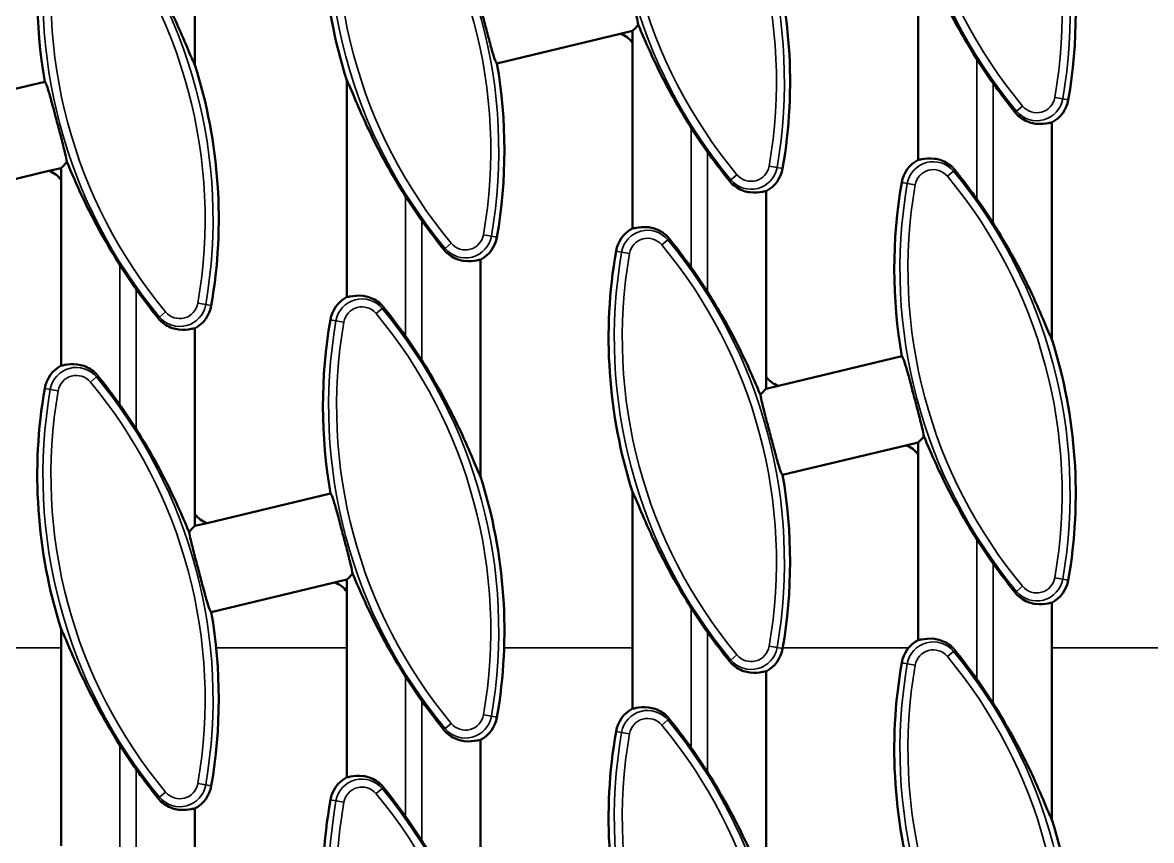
# Model space of a CAD drawing. Header units: millimetres. Extents: x 0 to 4362, y -130 to 2100.
# Drawn here: x 1888.6 to 2029.8, y 738.4 to 840.6 of the extents above; entities that cross this region are included whole.
import ezdxf

# ---------------------------------------------------------------- set-up
doc = ezdxf.new("R2010")
doc.units = ezdxf.units.MM
doc.header["$LTSCALE"] = 5
doc.layers.add('Sichtbar (ISO)', color=7, linetype='Continuous', lineweight=50)
doc.layers.add('Sichtbar schmal (ISO)', color=7, linetype='Continuous', lineweight=35)

msp = doc.modelspace()

# ---------------------------------------------------------------- linework, layer by layer
at = {"layer": 'Sichtbar (ISO)'}
for p, q in [((1910.164, 835.301), (1910.164, 862.368)), ((2000.593, 850.501), (2000.593, 823.433)), ((1963.34, 839.179), (1947.929, 835.48)), ((1964.878, 839.548), (1963.34, 839.179)), ((1964.878, 839.548), (1964.878, 838.057)), ((1964.878, 838.057), (1964.878, 814.862)), ((1875.988, 829.48), (1891.399, 833.179)), ((1929.164, 833.358), (1929.164, 806.29)), ((2017.307, 801.015), (2017.307, 828.083)), ((1891.912, 822.036), (1876.501, 818.337)), ((1893.45, 822.405), (1891.912, 822.036)), ((1893.45, 822.405), (1893.45, 820.915)), ((1893.45, 820.915), (1893.45, 797.719)), ((1981.593, 796.316), (1981.593, 819.511)), ((1945.878, 783.873), (1945.878, 810.94)), ((1910.164, 779.173), (1910.164, 802.368)), ((1983.131, 795.194), (1998.542, 798.893)), ((1981.593, 794.825), (1981.593, 796.316)), ((1981.593, 794.825), (1983.131, 795.194)), ((1999.055, 787.75), (1983.644, 784.052)), ((2000.593, 788.12), (1999.055, 787.75)), ((2000.593, 788.12), (2000.593, 786.629)), ((2000.593, 786.629), (2000.593, 763.433)), ((1964.878, 781.929), (1964.878, 754.862)), ((1911.702, 778.051), (1927.113, 781.75)), ((1910.164, 777.682), (1910.164, 779.173)), ((1910.164, 777.682), (1911.702, 778.051)), ((1927.626, 770.607), (1912.215, 766.909)), ((1929.164, 770.977), (1927.626, 770.607)), ((1929.164, 770.977), (1929.164, 769.486)), ((1929.164, 769.486), (1929.164, 746.29)), ((2017.307, 741.015), (2017.307, 768.083)), ((1893.45, 764.786), (1893.45, 737.719)), ((1981.593, 732.444), (1981.593, 759.511)), ((1945.878, 723.873), (1945.878, 750.94)), ((1910.164, 715.301), (1910.164, 742.368))]:
    msp.add_line(p, q, dxfattribs=at)
for centre, radius, start, end in [((1989.747, 852.609), 63.568, 170.18516, 197.6286), ((1954.033, 844.038), 63.568, 170.18516, 189.83578), ((1921.01, 833.193), 63.568, 350.18516, 17.6286), ((1956.724, 841.764), 63.568, 350.18516, 9.83578), ((1885.296, 824.621), 63.568, 350.18516, 9.83578), ((2061.176, 869.752), 63.043, 212.39092, 215.6676), ((1849.581, 816.05), 63.568, 350.18516, 17.6286), ((2015.42, 831.61), 4, 298.14254, 350.18516), ((2025.461, 861.18), 63.043, 212.39092, 215.6676), ((2002.479, 819.906), 4, 118.14254, 170.18516), ((1979.706, 823.038), 4, 298.14254, 350.18516), ((2061.176, 809.752), 63.568, 170.18516, 189.83578), ((1989.747, 852.609), 63.043, 212.39092, 215.6676), ((1956.724, 781.764), 63.043, 32.39092, 35.6676), ((1966.765, 811.335), 4, 118.14254, 170.18516), ((1943.992, 814.467), 4, 298.14254, 350.18516), ((2025.461, 801.18), 63.568, 170.18516, 197.6286), ((1954.033, 844.038), 63.043, 212.39092, 215.6676), ((1921.01, 773.193), 63.043, 32.39092, 35.6676), ((1931.051, 802.763), 4, 118.14254, 170.18516), ((1908.278, 805.896), 4, 298.14254, 350.18516), ((1989.747, 792.609), 63.568, 170.18516, 189.83578), ((1885.296, 764.621), 63.043, 32.39092, 35.6676), ((1956.724, 781.764), 63.568, 350.18516, 17.6286), ((1895.337, 794.192), 4, 118.14254, 170.18516), ((1954.033, 784.038), 63.568, 170.18516, 197.6286), ((1849.581, 756.05), 63.043, 32.39092, 35.6676), ((1885.296, 764.621), 63.568, 350.18516, 17.6286), ((1921.01, 773.193), 63.568, 350.18516, 9.83578), ((2061.176, 809.752), 63.043, 212.39092, 215.6676), ((2015.42, 771.61), 4, 298.14254, 350.18516), ((1849.581, 756.05), 63.568, 350.18516, 9.83578), ((2025.461, 801.18), 63.043, 212.39092, 215.6676), ((1979.706, 763.038), 4, 298.14254, 350.18516), ((2002.479, 759.906), 4, 118.14254, 170.18516), ((2061.176, 749.752), 63.568, 170.18516, 197.6286), ((1989.747, 792.609), 63.043, 212.39092, 215.6676), ((1956.724, 721.764), 63.043, 32.39092, 35.6676), ((1943.992, 754.467), 4, 298.14254, 350.18516), ((1966.765, 751.335), 4, 118.14254, 170.18516), ((2025.461, 741.18), 63.568, 170.18516, 197.6286), ((1954.033, 784.038), 63.043, 212.39092, 215.6676), ((1921.01, 713.193), 63.043, 32.39092, 35.6676), ((1908.278, 745.896), 4, 298.14254, 350.18516), ((1931.051, 742.763), 4, 118.14254, 170.18516), ((1989.747, 732.609), 63.568, 170.18516, 197.6286), ((1885.296, 704.621), 63.043, 32.39092, 35.6676), ((1956.724, 721.764), 63.568, 350.18516, 17.6286)]:
    msp.add_arc(centre, radius, start, end, dxfattribs=at)
for centre, major_axis in [((1962.427, 836.311), (1.864, 2.364)), ((1890.998, 819.169), (1.864, 2.364)), ((1984.044, 798.062), (-1.864, -2.364)), ((1998.141, 784.883), (1.864, 2.364)), ((1912.616, 780.919), (-1.864, -2.364)), ((1926.713, 767.74), (1.864, 2.364))]:
    msp.add_ellipse(centre, major_axis=major_axis, ratio=0.9964365, start_param=5.9978889, end_param=6.643578, dxfattribs=at)
for points, knots in [([(1902.816, 849.822), (1903.805, 848.262), (1904.795, 846.574), (1906.775, 842.879), (1907.73, 840.865), (1908.997, 837.979), (1909.528, 836.682), (1909.976, 835.675), (1910.065, 835.482), (1910.146, 835.333), (1910.155, 835.316), (1910.164, 835.301)], [5.0571531, 5.0571531, 5.0571531, 5.0571531, 5.5983494, 5.5983494, 6.239433, 6.239433, 6.6427143, 6.6427143, 6.7428645, 6.7428645, 6.7559465, 6.7559465, 6.7559465, 6.7559465]), ([(1962.828, 850.321), (1962.883, 850.284), (1962.953, 850.161), (1963.144, 849.693), (1963.273, 849.289), (1963.546, 848.352), (1963.708, 847.758), (1964.056, 846.455), (1964.243, 845.746), (1964.593, 844.417), (1964.781, 843.707), (1965.122, 842.4), (1965.275, 841.801), (1965.479, 840.938), (1965.555, 840.589), (1965.599, 840.321)], [1.7192522, 1.7192522, 1.7192522, 1.7192522, 1.8793137, 1.8793137, 2.0858771, 2.0858771, 2.2920372, 2.2920372, 2.4981973, 2.4981973, 2.7044361, 2.7044361, 2.910675, 2.910675, 3.0785664, 3.0785664, 3.0785664, 3.0785664]), ([(2007.941, 835.98), (2006.952, 837.54), (2005.962, 839.227), (2003.982, 842.923), (2003.027, 844.936), (2001.76, 847.822), (2001.229, 849.12), (2000.781, 850.127), (2000.692, 850.32), (2000.611, 850.469), (2000.602, 850.485), (2000.593, 850.501)], [5.0571531, 5.0571531, 5.0571531, 5.0571531, 5.5983494, 5.5983494, 6.239433, 6.239433, 6.6427143, 6.6427143, 6.7428645, 6.7428645, 6.7559465, 6.7559465, 6.7559465, 6.7559465]), ([(1947.929, 835.48), (1947.874, 835.518), (1947.804, 835.64), (1947.613, 836.109), (1947.484, 836.513), (1947.211, 837.449), (1947.049, 838.044), (1946.701, 839.347), (1946.514, 840.056), (1946.164, 841.385), (1945.976, 842.094), (1945.635, 843.402), (1945.482, 844.001), (1945.278, 844.863), (1945.202, 845.213), (1945.158, 845.48)], [0.0465019, 0.0465019, 0.0465019, 0.0465019, 0.2065634, 0.2065634, 0.4131269, 0.4131269, 0.619287, 0.619287, 0.825447, 0.825447, 1.0316859, 1.0316859, 1.2379247, 1.2379247, 1.4058161, 1.4058161, 1.4058161, 1.4058161]), ([(1965.599, 840.321), (1965.575, 840.292), (1965.552, 840.262), (1965.297, 839.952), (1965.081, 839.714), (1964.917, 839.576), (1964.897, 839.561), (1964.878, 839.548)], [0.7002353, 0.7002353, 0.7002353, 0.7002353, 0.71793965, 0.71793965, 0.89397869, 0.89397869, 0.92025014, 0.92025014, 0.92025014, 0.92025014]), ([(1972.227, 827.409), (1971.237, 828.969), (1970.247, 830.656), (1968.268, 834.351), (1967.313, 836.365), (1966.222, 838.849), (1965.889, 839.634), (1965.599, 840.321)], [5.0571531, 5.0571531, 5.0571531, 5.0571531, 5.5983494, 5.5983494, 6.239433, 6.239433, 6.4973987, 6.4973987, 6.4973987, 6.4973987]), ([(1891.399, 833.179), (1891.454, 833.141), (1891.524, 833.018), (1891.715, 832.55), (1891.844, 832.146), (1892.117, 831.209), (1892.279, 830.615), (1892.627, 829.312), (1892.814, 828.603), (1893.165, 827.274), (1893.352, 826.564), (1893.694, 825.257), (1893.847, 824.658), (1894.051, 823.796), (1894.126, 823.446), (1894.171, 823.178)], [1.7192522, 1.7192522, 1.7192522, 1.7192522, 1.8793137, 1.8793137, 2.0858771, 2.0858771, 2.2920372, 2.2920372, 2.4981973, 2.4981973, 2.7044361, 2.7044361, 2.910675, 2.910675, 3.0785664, 3.0785664, 3.0785664, 3.0785664]), ([(1936.513, 818.837), (1935.523, 820.397), (1934.533, 822.085), (1932.553, 825.78), (1931.599, 827.793), (1930.331, 830.68), (1929.8, 831.977), (1929.353, 832.984), (1929.263, 833.177), (1929.182, 833.326), (1929.173, 833.342), (1929.164, 833.358)], [5.0571531, 5.0571531, 5.0571531, 5.0571531, 5.5983494, 5.5983494, 6.239433, 6.239433, 6.6427143, 6.6427143, 6.7428645, 6.7428645, 6.7559465, 6.7559465, 6.7559465, 6.7559465]), ([(2012.716, 829.355), (2011.95, 830.316), (2011.183, 831.316), (2010.31, 832.505), (2010.135, 832.747), (2009.959, 832.992)], [1.09829535, 1.09829535, 1.09829535, 1.09829535, 1.45268918, 1.45268918, 1.54121651, 1.54121651, 1.54121651, 1.54121651]), ([(2017.307, 828.083), (2017.202, 828.078), (2017.041, 828.045), (2016.452, 827.941), (2015.906, 827.865), (2015.04, 827.974), (2014.76, 828.031), (2014.187, 828.227), (2013.894, 828.366), (2013.402, 828.679), (2013.161, 828.87), (2012.865, 829.178), (2012.788, 829.265), (2012.716, 829.355)], [2.82851537, 2.82851537, 2.82851537, 2.82851537, 2.9796104, 2.9796104, 3.24690309, 3.24690309, 3.34987153, 3.34987153, 3.45283997, 3.45283997, 3.54324006, 3.54324006, 3.57659228, 3.57659228, 3.57659228, 3.57659228]), ([(1977.002, 820.784), (1976.235, 821.744), (1975.469, 822.744), (1974.596, 823.934), (1974.421, 824.176), (1974.244, 824.421)], [1.09829535, 1.09829535, 1.09829535, 1.09829535, 1.45268918, 1.45268918, 1.54121651, 1.54121651, 1.54121651, 1.54121651]), ([(1894.171, 823.178), (1894.147, 823.149), (1894.123, 823.12), (1893.868, 822.81), (1893.653, 822.571), (1893.488, 822.433), (1893.468, 822.418), (1893.45, 822.405)], [0.7002353, 0.7002353, 0.7002353, 0.7002353, 0.71793965, 0.71793965, 0.89397869, 0.89397869, 0.92025014, 0.92025014, 0.92025014, 0.92025014]), ([(1900.798, 810.266), (1899.809, 811.826), (1898.819, 813.513), (1896.839, 817.208), (1895.884, 819.222), (1894.793, 821.707), (1894.461, 822.491), (1894.171, 823.178)], [5.0571531, 5.0571531, 5.0571531, 5.0571531, 5.5983494, 5.5983494, 6.239433, 6.239433, 6.4973987, 6.4973987, 6.4973987, 6.4973987]), ([(2000.593, 823.433), (2000.697, 823.438), (2000.858, 823.471), (2001.448, 823.575), (2001.994, 823.651), (2002.86, 823.542), (2003.139, 823.485), (2003.713, 823.289), (2004.006, 823.15), (2004.497, 822.837), (2004.739, 822.646), (2005.035, 822.338), (2005.112, 822.251), (2005.184, 822.161)], [2.82851537, 2.82851537, 2.82851537, 2.82851537, 2.9796104, 2.9796104, 3.24690309, 3.24690309, 3.34987153, 3.34987153, 3.45283997, 3.45283997, 3.54324006, 3.54324006, 3.57659228, 3.57659228, 3.57659228, 3.57659228]), ([(2005.184, 822.161), (2005.95, 821.2), (2006.717, 820.2), (2007.589, 819.011), (2007.765, 818.769), (2007.941, 818.523)], [1.09829535, 1.09829535, 1.09829535, 1.09829535, 1.45268918, 1.45268918, 1.54121651, 1.54121651, 1.54121651, 1.54121651]), ([(1981.593, 819.511), (1981.488, 819.506), (1981.327, 819.473), (1980.737, 819.369), (1980.192, 819.293), (1979.326, 819.403), (1979.046, 819.46), (1978.473, 819.655), (1978.179, 819.794), (1977.688, 820.108), (1977.447, 820.299), (1977.15, 820.606), (1977.074, 820.693), (1977.002, 820.784)], [2.82851537, 2.82851537, 2.82851537, 2.82851537, 2.9796104, 2.9796104, 3.24690309, 3.24690309, 3.34987153, 3.34987153, 3.45283997, 3.45283997, 3.54324006, 3.54324006, 3.57659228, 3.57659228, 3.57659228, 3.57659228]), ([(1941.287, 812.212), (1940.521, 813.173), (1939.755, 814.173), (1938.882, 815.362), (1938.706, 815.604), (1938.53, 815.85)], [1.09829535, 1.09829535, 1.09829535, 1.09829535, 1.45268918, 1.45268918, 1.54121651, 1.54121651, 1.54121651, 1.54121651]), ([(1964.878, 814.862), (1964.983, 814.867), (1965.144, 814.9), (1965.734, 815.004), (1966.279, 815.08), (1967.146, 814.971), (1967.425, 814.913), (1967.999, 814.718), (1968.292, 814.579), (1968.783, 814.265), (1969.025, 814.075), (1969.321, 813.767), (1969.398, 813.68), (1969.47, 813.589)], [2.82851537, 2.82851537, 2.82851537, 2.82851537, 2.9796104, 2.9796104, 3.24690309, 3.24690309, 3.34987153, 3.34987153, 3.45283997, 3.45283997, 3.54324006, 3.54324006, 3.57659228, 3.57659228, 3.57659228, 3.57659228]), ([(2009.959, 815.536), (2010.948, 813.976), (2011.938, 812.288), (2013.918, 808.593), (2014.873, 806.58), (2016.14, 803.693), (2016.671, 802.396), (2017.118, 801.389), (2017.208, 801.196), (2017.289, 801.047), (2017.298, 801.031), (2017.307, 801.015)], [5.0571531, 5.0571531, 5.0571531, 5.0571531, 5.5983494, 5.5983494, 6.239433, 6.239433, 6.6427143, 6.6427143, 6.7428645, 6.7428645, 6.7559465, 6.7559465, 6.7559465, 6.7559465]), ([(1969.47, 813.589), (1970.236, 812.629), (1971.002, 811.629), (1971.875, 810.439), (1972.051, 810.198), (1972.227, 809.952)], [1.09829535, 1.09829535, 1.09829535, 1.09829535, 1.45268918, 1.45268918, 1.54121651, 1.54121651, 1.54121651, 1.54121651]), ([(1945.878, 810.94), (1945.774, 810.935), (1945.613, 810.902), (1945.023, 810.798), (1944.478, 810.722), (1943.611, 810.831), (1943.332, 810.889), (1942.758, 811.084), (1942.465, 811.223), (1941.974, 811.536), (1941.732, 811.727), (1941.436, 812.035), (1941.359, 812.122), (1941.287, 812.212)], [2.82851537, 2.82851537, 2.82851537, 2.82851537, 2.9796104, 2.9796104, 3.24690309, 3.24690309, 3.34987153, 3.34987153, 3.45283997, 3.45283997, 3.54324006, 3.54324006, 3.57659228, 3.57659228, 3.57659228, 3.57659228]), ([(1905.573, 803.641), (1904.807, 804.601), (1904.04, 805.602), (1903.168, 806.791), (1902.992, 807.033), (1902.816, 807.278)], [1.09829535, 1.09829535, 1.09829535, 1.09829535, 1.45268918, 1.45268918, 1.54121651, 1.54121651, 1.54121651, 1.54121651]), ([(1929.164, 806.29), (1929.269, 806.295), (1929.43, 806.328), (1930.02, 806.432), (1930.565, 806.508), (1931.431, 806.399), (1931.711, 806.342), (1932.284, 806.147), (1932.578, 806.007), (1933.069, 805.694), (1933.31, 805.503), (1933.607, 805.196), (1933.683, 805.108), (1933.755, 805.018)], [2.82851537, 2.82851537, 2.82851537, 2.82851537, 2.9796104, 2.9796104, 3.24690309, 3.24690309, 3.34987153, 3.34987153, 3.45283997, 3.45283997, 3.54324006, 3.54324006, 3.57659228, 3.57659228, 3.57659228, 3.57659228]), ([(1974.244, 806.965), (1975.234, 805.405), (1976.224, 803.717), (1978.204, 800.022), (1979.158, 798.008), (1980.249, 795.524), (1980.582, 794.739), (1980.872, 794.052)], [5.0571531, 5.0571531, 5.0571531, 5.0571531, 5.5983494, 5.5983494, 6.239433, 6.239433, 6.4973987, 6.4973987, 6.4973987, 6.4973987]), ([(1933.755, 805.018), (1934.522, 804.057), (1935.288, 803.057), (1936.161, 801.868), (1936.336, 801.626), (1936.513, 801.381)], [1.09829535, 1.09829535, 1.09829535, 1.09829535, 1.45268918, 1.45268918, 1.54121651, 1.54121651, 1.54121651, 1.54121651]), ([(1910.164, 802.368), (1910.06, 802.363), (1909.899, 802.331), (1909.309, 802.227), (1908.763, 802.15), (1907.897, 802.26), (1907.618, 802.317), (1907.044, 802.512), (1906.751, 802.651), (1906.26, 802.965), (1906.018, 803.156), (1905.722, 803.463), (1905.645, 803.551), (1905.573, 803.641)], [2.82851537, 2.82851537, 2.82851537, 2.82851537, 2.9796104, 2.9796104, 3.24690309, 3.24690309, 3.34987153, 3.34987153, 3.45283997, 3.45283997, 3.54324006, 3.54324006, 3.57659228, 3.57659228, 3.57659228, 3.57659228]), ([(1998.542, 798.893), (1998.597, 798.855), (1998.667, 798.733), (1998.858, 798.264), (1998.987, 797.86), (1999.26, 796.924), (1999.422, 796.329), (1999.77, 795.026), (1999.957, 794.317), (2000.308, 792.988), (2000.495, 792.279), (2000.837, 790.971), (2000.989, 790.373), (2001.194, 789.51), (2001.269, 789.161), (2001.314, 788.893)], [1.7192522, 1.7192522, 1.7192522, 1.7192522, 1.8793137, 1.8793137, 2.0858771, 2.0858771, 2.2920372, 2.2920372, 2.4981973, 2.4981973, 2.7044361, 2.7044361, 2.910675, 2.910675, 3.0785664, 3.0785664, 3.0785664, 3.0785664]), ([(1893.45, 797.719), (1893.555, 797.724), (1893.716, 797.757), (1894.305, 797.861), (1894.851, 797.937), (1895.717, 797.828), (1895.997, 797.77), (1896.57, 797.575), (1896.863, 797.436), (1897.355, 797.123), (1897.596, 796.932), (1897.892, 796.624), (1897.969, 796.537), (1898.041, 796.446)], [2.82851537, 2.82851537, 2.82851537, 2.82851537, 2.9796104, 2.9796104, 3.24690309, 3.24690309, 3.34987153, 3.34987153, 3.45283997, 3.45283997, 3.54324006, 3.54324006, 3.57659228, 3.57659228, 3.57659228, 3.57659228]), ([(1938.53, 798.393), (1939.52, 796.833), (1940.51, 795.146), (1942.489, 791.45), (1943.444, 789.437), (1944.712, 786.551), (1945.242, 785.254), (1945.69, 784.247), (1945.78, 784.053), (1945.861, 783.904), (1945.87, 783.888), (1945.878, 783.873)], [5.0571531, 5.0571531, 5.0571531, 5.0571531, 5.5983494, 5.5983494, 6.239433, 6.239433, 6.6427143, 6.6427143, 6.7428645, 6.7428645, 6.7559465, 6.7559465, 6.7559465, 6.7559465]), ([(1898.041, 796.446), (1898.807, 795.486), (1899.574, 794.486), (1900.447, 793.297), (1900.622, 793.055), (1900.798, 792.809)], [1.09829535, 1.09829535, 1.09829535, 1.09829535, 1.45268918, 1.45268918, 1.54121651, 1.54121651, 1.54121651, 1.54121651]), ([(1980.872, 794.052), (1980.923, 794.114), (1980.972, 794.174), (1981.178, 794.42), (1981.317, 794.574), (1981.493, 794.746), (1981.548, 794.793), (1981.593, 794.825)], [2.43795424, 2.43795424, 2.43795424, 2.43795424, 2.47356168, 2.47356168, 2.59214538, 2.59214538, 2.65998112, 2.65998112, 2.65998112, 2.65998112]), ([(1983.644, 784.052), (1983.589, 784.09), (1983.518, 784.212), (1983.328, 784.68), (1983.198, 785.085), (1982.925, 786.021), (1982.763, 786.615), (1982.415, 787.918), (1982.229, 788.627), (1981.878, 789.956), (1981.69, 790.666), (1981.349, 791.973), (1981.196, 792.572), (1980.992, 793.435), (1980.916, 793.784), (1980.872, 794.052)], [0.0465019, 0.0465019, 0.0465019, 0.0465019, 0.2065634, 0.2065634, 0.4131269, 0.4131269, 0.619287, 0.619287, 0.825447, 0.825447, 1.0316859, 1.0316859, 1.2379247, 1.2379247, 1.4058161, 1.4058161, 1.4058161, 1.4058161]), ([(1902.816, 789.822), (1903.805, 788.262), (1904.795, 786.574), (1906.775, 782.879), (1907.73, 780.865), (1908.821, 778.381), (1909.153, 777.596), (1909.443, 776.909)], [5.0571531, 5.0571531, 5.0571531, 5.0571531, 5.5983494, 5.5983494, 6.239433, 6.239433, 6.4973987, 6.4973987, 6.4973987, 6.4973987]), ([(2001.314, 788.893), (2001.29, 788.863), (2001.266, 788.834), (2001.011, 788.524), (2000.796, 788.286), (2000.631, 788.148), (2000.611, 788.132), (2000.593, 788.12)], [0.7002353, 0.7002353, 0.7002353, 0.7002353, 0.71793965, 0.71793965, 0.89397869, 0.89397869, 0.92025014, 0.92025014, 0.92025014, 0.92025014]), ([(2007.941, 775.98), (2006.952, 777.54), (2005.962, 779.227), (2003.982, 782.923), (2003.027, 784.936), (2001.936, 787.421), (2001.604, 788.206), (2001.314, 788.893)], [5.0571531, 5.0571531, 5.0571531, 5.0571531, 5.5983494, 5.5983494, 6.239433, 6.239433, 6.4973987, 6.4973987, 6.4973987, 6.4973987]), ([(1972.227, 767.409), (1971.237, 768.969), (1970.247, 770.656), (1968.268, 774.351), (1967.313, 776.365), (1966.045, 779.251), (1965.515, 780.548), (1965.067, 781.555), (1964.977, 781.748), (1964.896, 781.898), (1964.887, 781.914), (1964.878, 781.929)], [5.0571531, 5.0571531, 5.0571531, 5.0571531, 5.5983494, 5.5983494, 6.239433, 6.239433, 6.6427143, 6.6427143, 6.7428645, 6.7428645, 6.7559465, 6.7559465, 6.7559465, 6.7559465]), ([(1927.113, 781.75), (1927.168, 781.712), (1927.239, 781.59), (1927.429, 781.121), (1927.559, 780.717), (1927.832, 779.781), (1927.994, 779.187), (1928.342, 777.883), (1928.528, 777.174), (1928.879, 775.845), (1929.067, 775.136), (1929.408, 773.828), (1929.561, 773.23), (1929.765, 772.367), (1929.841, 772.018), (1929.885, 771.75)], [1.7192522, 1.7192522, 1.7192522, 1.7192522, 1.8793137, 1.8793137, 2.0858771, 2.0858771, 2.2920372, 2.2920372, 2.4981973, 2.4981973, 2.7044361, 2.7044361, 2.910675, 2.910675, 3.0785664, 3.0785664, 3.0785664, 3.0785664]), ([(1909.443, 776.909), (1909.5, 776.979), (1909.554, 777.045), (1909.761, 777.291), (1909.897, 777.44), (1910.067, 777.606), (1910.12, 777.652), (1910.164, 777.682)], [2.43860669, 2.43860669, 2.43860669, 2.43860669, 2.47813608, 2.47813608, 2.59453588, 2.59453588, 2.66022093, 2.66022093, 2.66022093, 2.66022093]), ([(1912.215, 766.909), (1912.16, 766.947), (1912.09, 767.069), (1911.899, 767.538), (1911.77, 767.942), (1911.497, 768.878), (1911.335, 769.472), (1910.987, 770.776), (1910.8, 771.484), (1910.449, 772.814), (1910.262, 773.523), (1909.92, 774.831), (1909.768, 775.429), (1909.563, 776.292), (1909.488, 776.641), (1909.443, 776.909)], [0.0465019, 0.0465019, 0.0465019, 0.0465019, 0.2065634, 0.2065634, 0.4131269, 0.4131269, 0.619287, 0.619287, 0.825447, 0.825447, 1.0316859, 1.0316859, 1.2379247, 1.2379247, 1.4058161, 1.4058161, 1.4058161, 1.4058161]), ([(2012.716, 769.355), (2011.95, 770.316), (2011.183, 771.316), (2010.31, 772.505), (2010.135, 772.747), (2009.959, 772.992)], [1.09829535, 1.09829535, 1.09829535, 1.09829535, 1.45268918, 1.45268918, 1.54121651, 1.54121651, 1.54121651, 1.54121651]), ([(1929.885, 771.75), (1929.861, 771.72), (1929.837, 771.691), (1929.582, 771.381), (1929.367, 771.143), (1929.202, 771.005), (1929.182, 770.989), (1929.164, 770.977)], [0.7002353, 0.7002353, 0.7002353, 0.7002353, 0.71793965, 0.71793965, 0.89397869, 0.89397869, 0.92025014, 0.92025014, 0.92025014, 0.92025014]), ([(1936.513, 758.837), (1935.523, 760.397), (1934.533, 762.085), (1932.553, 765.78), (1931.599, 767.793), (1930.508, 770.278), (1930.175, 771.063), (1929.885, 771.75)], [5.0571531, 5.0571531, 5.0571531, 5.0571531, 5.5983494, 5.5983494, 6.239433, 6.239433, 6.4973987, 6.4973987, 6.4973987, 6.4973987]), ([(2017.307, 768.083), (2017.202, 768.078), (2017.041, 768.045), (2016.452, 767.941), (2015.906, 767.865), (2015.04, 767.974), (2014.76, 768.031), (2014.187, 768.227), (2013.894, 768.366), (2013.402, 768.679), (2013.161, 768.87), (2012.865, 769.178), (2012.788, 769.265), (2012.716, 769.355)], [2.82851537, 2.82851537, 2.82851537, 2.82851537, 2.9796104, 2.9796104, 3.24690309, 3.24690309, 3.34987153, 3.34987153, 3.45283997, 3.45283997, 3.54324006, 3.54324006, 3.57659228, 3.57659228, 3.57659228, 3.57659228]), ([(1900.798, 750.266), (1899.809, 751.826), (1898.819, 753.513), (1896.839, 757.208), (1895.884, 759.222), (1894.617, 762.108), (1894.086, 763.405), (1893.639, 764.412), (1893.549, 764.605), (1893.468, 764.755), (1893.459, 764.771), (1893.45, 764.786)], [5.0571531, 5.0571531, 5.0571531, 5.0571531, 5.5983494, 5.5983494, 6.239433, 6.239433, 6.6427143, 6.6427143, 6.7428645, 6.7428645, 6.7559465, 6.7559465, 6.7559465, 6.7559465]), ([(1977.002, 760.784), (1976.235, 761.744), (1975.469, 762.744), (1974.596, 763.934), (1974.421, 764.176), (1974.244, 764.421)], [1.09829535, 1.09829535, 1.09829535, 1.09829535, 1.45268918, 1.45268918, 1.54121651, 1.54121651, 1.54121651, 1.54121651]), ([(2000.593, 763.433), (2000.697, 763.438), (2000.858, 763.471), (2001.448, 763.575), (2001.994, 763.651), (2002.86, 763.542), (2003.139, 763.485), (2003.713, 763.289), (2004.006, 763.15), (2004.497, 762.837), (2004.739, 762.646), (2005.035, 762.338), (2005.112, 762.251), (2005.184, 762.161)], [2.82851537, 2.82851537, 2.82851537, 2.82851537, 2.9796104, 2.9796104, 3.24690309, 3.24690309, 3.34987153, 3.34987153, 3.45283997, 3.45283997, 3.54324006, 3.54324006, 3.57659228, 3.57659228, 3.57659228, 3.57659228]), ([(2005.184, 762.161), (2005.95, 761.2), (2006.717, 760.2), (2007.589, 759.011), (2007.765, 758.769), (2007.941, 758.523)], [1.09829535, 1.09829535, 1.09829535, 1.09829535, 1.45268918, 1.45268918, 1.54121651, 1.54121651, 1.54121651, 1.54121651]), ([(1981.593, 759.511), (1981.488, 759.506), (1981.327, 759.473), (1980.737, 759.369), (1980.192, 759.293), (1979.326, 759.403), (1979.046, 759.46), (1978.473, 759.655), (1978.179, 759.794), (1977.688, 760.108), (1977.447, 760.299), (1977.15, 760.606), (1977.074, 760.693), (1977.002, 760.784)], [2.82851537, 2.82851537, 2.82851537, 2.82851537, 2.9796104, 2.9796104, 3.24690309, 3.24690309, 3.34987153, 3.34987153, 3.45283997, 3.45283997, 3.54324006, 3.54324006, 3.57659228, 3.57659228, 3.57659228, 3.57659228]), ([(1941.287, 752.212), (1940.521, 753.173), (1939.755, 754.173), (1938.882, 755.362), (1938.706, 755.604), (1938.53, 755.85)], [1.09829535, 1.09829535, 1.09829535, 1.09829535, 1.45268918, 1.45268918, 1.54121651, 1.54121651, 1.54121651, 1.54121651]), ([(1964.878, 754.862), (1964.983, 754.867), (1965.144, 754.9), (1965.734, 755.004), (1966.279, 755.08), (1967.146, 754.971), (1967.425, 754.913), (1967.999, 754.718), (1968.292, 754.579), (1968.783, 754.265), (1969.025, 754.075), (1969.321, 753.767), (1969.398, 753.68), (1969.47, 753.589)], [2.82851537, 2.82851537, 2.82851537, 2.82851537, 2.9796104, 2.9796104, 3.24690309, 3.24690309, 3.34987153, 3.34987153, 3.45283997, 3.45283997, 3.54324006, 3.54324006, 3.57659228, 3.57659228, 3.57659228, 3.57659228]), ([(2009.959, 755.536), (2010.948, 753.976), (2011.938, 752.288), (2013.918, 748.593), (2014.873, 746.58), (2016.14, 743.693), (2016.671, 742.396), (2017.118, 741.389), (2017.208, 741.196), (2017.289, 741.047), (2017.298, 741.031), (2017.307, 741.015)], [5.0571531, 5.0571531, 5.0571531, 5.0571531, 5.5983494, 5.5983494, 6.239433, 6.239433, 6.6427143, 6.6427143, 6.7428645, 6.7428645, 6.7559465, 6.7559465, 6.7559465, 6.7559465]), ([(1969.47, 753.589), (1970.236, 752.629), (1971.002, 751.629), (1971.875, 750.439), (1972.051, 750.198), (1972.227, 749.952)], [1.09829535, 1.09829535, 1.09829535, 1.09829535, 1.45268918, 1.45268918, 1.54121651, 1.54121651, 1.54121651, 1.54121651]), ([(1945.878, 750.94), (1945.774, 750.935), (1945.613, 750.902), (1945.023, 750.798), (1944.478, 750.722), (1943.611, 750.831), (1943.332, 750.889), (1942.758, 751.084), (1942.465, 751.223), (1941.974, 751.536), (1941.732, 751.727), (1941.436, 752.035), (1941.359, 752.122), (1941.287, 752.212)], [2.82851537, 2.82851537, 2.82851537, 2.82851537, 2.9796104, 2.9796104, 3.24690309, 3.24690309, 3.34987153, 3.34987153, 3.45283997, 3.45283997, 3.54324006, 3.54324006, 3.57659228, 3.57659228, 3.57659228, 3.57659228]), ([(1905.573, 743.641), (1904.807, 744.601), (1904.04, 745.602), (1903.168, 746.791), (1902.992, 747.033), (1902.816, 747.278)], [1.09829535, 1.09829535, 1.09829535, 1.09829535, 1.45268918, 1.45268918, 1.54121651, 1.54121651, 1.54121651, 1.54121651]), ([(1974.244, 746.965), (1975.234, 745.405), (1976.224, 743.717), (1978.204, 740.022), (1979.158, 738.008), (1980.426, 735.122), (1980.957, 733.825), (1981.404, 732.818), (1981.494, 732.625), (1981.575, 732.475), (1981.584, 732.459), (1981.593, 732.444)], [5.0571531, 5.0571531, 5.0571531, 5.0571531, 5.5983494, 5.5983494, 6.239433, 6.239433, 6.6427143, 6.6427143, 6.7428645, 6.7428645, 6.7559465, 6.7559465, 6.7559465, 6.7559465]), ([(1929.164, 746.29), (1929.269, 746.295), (1929.43, 746.328), (1930.02, 746.432), (1930.565, 746.508), (1931.431, 746.399), (1931.711, 746.342), (1932.284, 746.147), (1932.578, 746.007), (1933.069, 745.694), (1933.31, 745.503), (1933.607, 745.196), (1933.683, 745.108), (1933.755, 745.018)], [2.82851537, 2.82851537, 2.82851537, 2.82851537, 2.9796104, 2.9796104, 3.24690309, 3.24690309, 3.34987153, 3.34987153, 3.45283997, 3.45283997, 3.54324006, 3.54324006, 3.57659228, 3.57659228, 3.57659228, 3.57659228]), ([(1933.755, 745.018), (1934.522, 744.057), (1935.288, 743.057), (1936.161, 741.868), (1936.336, 741.626), (1936.513, 741.381)], [1.09829535, 1.09829535, 1.09829535, 1.09829535, 1.45268918, 1.45268918, 1.54121651, 1.54121651, 1.54121651, 1.54121651]), ([(1910.164, 742.368), (1910.06, 742.363), (1909.899, 742.331), (1909.309, 742.227), (1908.763, 742.15), (1907.897, 742.26), (1907.618, 742.317), (1907.044, 742.512), (1906.751, 742.651), (1906.26, 742.965), (1906.018, 743.156), (1905.722, 743.463), (1905.645, 743.551), (1905.573, 743.641)], [2.82851537, 2.82851537, 2.82851537, 2.82851537, 2.9796104, 2.9796104, 3.24690309, 3.24690309, 3.34987153, 3.34987153, 3.45283997, 3.45283997, 3.54324006, 3.54324006, 3.57659228, 3.57659228, 3.57659228, 3.57659228]), ([(1938.53, 738.393), (1939.52, 736.833), (1940.51, 735.146), (1942.489, 731.45), (1943.444, 729.437), (1944.712, 726.551), (1945.242, 725.254), (1945.69, 724.247), (1945.78, 724.053), (1945.861, 723.904), (1945.87, 723.888), (1945.878, 723.873)], [5.0571531, 5.0571531, 5.0571531, 5.0571531, 5.5983494, 5.5983494, 6.239433, 6.239433, 6.6427143, 6.6427143, 6.7428645, 6.7428645, 6.7559465, 6.7559465, 6.7559465, 6.7559465])]:
    msp.add_open_spline(points, degree=3, knots=knots, dxfattribs=at)
at = {"layer": 'Sichtbar schmal (ISO)'}
for p, q in [((2007.941, 818.523), (2007.941, 835.98)), ((2009.959, 832.992), (2009.959, 815.536)), ((2013.657, 830.14), (2012.891, 829.502)), ((2017.683, 831.218), (2018.665, 831.049)), ((2019.362, 830.928), (2018.665, 831.049)), ((2012.716, 829.355), (2012.891, 829.502)), ((1972.227, 809.952), (1972.227, 827.409)), ((1974.244, 824.421), (1974.244, 806.965)), ((1977.942, 821.568), (1977.177, 820.93)), ((1981.969, 822.647), (1982.95, 822.477)), ((1983.648, 822.357), (1982.95, 822.477)), ((2005.008, 822.014), (2004.243, 821.376)), ((2005.184, 822.161), (2005.008, 822.014)), ((1977.002, 820.784), (1977.177, 820.93)), ((1998.538, 820.588), (1999.235, 820.467)), ((1999.235, 820.467), (2000.217, 820.298)), ((1936.513, 801.381), (1936.513, 818.837)), ((1938.53, 815.85), (1938.53, 798.393)), ((1942.228, 812.997), (1941.463, 812.359)), ((1946.254, 814.076), (1947.236, 813.906)), ((1947.933, 813.785), (1947.236, 813.906)), ((1969.294, 813.443), (1968.529, 812.805)), ((1969.47, 813.589), (1969.294, 813.443)), ((1941.287, 812.212), (1941.463, 812.359)), ((1962.824, 812.017), (1963.521, 811.896)), ((1963.521, 811.896), (1964.503, 811.726)), ((1900.798, 792.809), (1900.798, 810.266)), ((1902.816, 807.278), (1902.816, 789.822)), ((1910.54, 805.504), (1911.522, 805.334)), ((1912.219, 805.214), (1911.522, 805.334)), ((1933.58, 804.871), (1932.815, 804.234)), ((1933.755, 805.018), (1933.58, 804.871)), ((1905.573, 803.641), (1905.749, 803.787)), ((1906.514, 804.425), (1905.749, 803.787)), ((1927.109, 803.445), (1927.807, 803.325)), ((1927.807, 803.325), (1928.788, 803.155)), ((1897.866, 796.3), (1897.1, 795.662)), ((1898.041, 796.446), (1897.866, 796.3)), ((1891.395, 794.874), (1892.092, 794.753)), ((1892.092, 794.753), (1893.074, 794.583)), ((2007.941, 758.523), (2007.941, 775.98)), ((2009.959, 772.992), (2009.959, 755.536)), ((2017.683, 771.218), (2018.665, 771.049)), ((2019.362, 770.928), (2018.665, 771.049)), ((2012.716, 769.355), (2012.891, 769.502)), ((2013.657, 770.14), (2012.891, 769.502)), ((1972.227, 749.952), (1972.227, 767.409)), ((1974.244, 764.421), (1974.244, 746.965)), ((1893.45, 762.473), (1875.641, 762.473)), ((1929.164, 762.473), (1912.824, 762.473)), ((1964.878, 762.473), (1948.827, 762.473)), ((1981.969, 762.647), (1982.95, 762.477)), ((1983.648, 762.357), (1982.95, 762.477)), ((1999.412, 762.473), (1983.668, 762.473)), ((2005.184, 762.161), (2005.008, 762.014)), ((2033.457, 762.473), (2017.307, 762.473)), ((1977.002, 760.784), (1977.177, 760.93)), ((1977.942, 761.568), (1977.177, 760.93)), ((2005.008, 762.014), (2004.243, 761.376)), ((1998.538, 760.588), (1999.235, 760.467)), ((1999.235, 760.467), (2000.217, 760.298)), ((1936.513, 741.381), (1936.513, 758.837)), ((1938.53, 755.85), (1938.53, 738.393)), ((1946.254, 754.076), (1947.236, 753.906)), ((1947.933, 753.785), (1947.236, 753.906)), ((1941.287, 752.212), (1941.463, 752.359)), ((1942.228, 752.997), (1941.463, 752.359)), ((1969.294, 753.443), (1968.529, 752.805)), ((1969.47, 753.589), (1969.294, 753.443)), ((1962.824, 752.017), (1963.521, 751.896)), ((1963.521, 751.896), (1964.503, 751.726)), ((1900.798, 732.809), (1900.798, 750.266)), ((1902.816, 747.278), (1902.816, 729.822)), ((1910.54, 745.504), (1911.522, 745.334)), ((1912.219, 745.214), (1911.522, 745.334)), ((1905.573, 743.641), (1905.749, 743.787)), ((1906.514, 744.425), (1905.749, 743.787)), ((1933.58, 744.871), (1932.815, 744.234)), ((1933.755, 745.018), (1933.58, 744.871)), ((1927.109, 743.445), (1927.807, 743.325)), ((1927.807, 743.325), (1928.788, 743.155))]:
    msp.add_line(p, q, dxfattribs=at)
for centre, radius, start, end in [((1956.724, 841.764), 61.864, 350.18516, 39.81484), ((1956.724, 841.764), 62.861, 350.18516, 39.81484), ((2061.176, 869.752), 62.861, 170.18516, 219.81484), ((2061.176, 869.752), 61.864, 170.18516, 219.81484), ((1921.01, 833.193), 61.864, 350.18516, 39.81484), ((1921.01, 833.193), 62.861, 350.18516, 39.81484), ((2025.461, 861.18), 62.861, 170.18516, 219.81484), ((2025.461, 861.18), 61.864, 170.18516, 219.81484), ((1885.296, 824.621), 61.864, 350.18516, 39.81484), ((1885.296, 824.621), 62.861, 350.18516, 39.81484), ((1989.747, 852.609), 62.861, 170.18516, 219.81484), ((1989.747, 852.609), 61.864, 170.18516, 219.81484), ((1849.581, 816.05), 61.864, 350.18516, 39.81484), ((1849.581, 816.05), 62.861, 350.18516, 39.81484), ((1954.033, 844.038), 62.861, 170.18516, 219.81484), ((1954.033, 844.038), 61.864, 170.18516, 219.81484), ((2015.42, 831.61), 3.292, 219.81484, 350.18516), ((2015.42, 831.61), 2.296, 219.81484, 350.18516), ((2002.479, 819.906), 3.292, 39.81484, 170.18516), ((1979.706, 823.038), 3.292, 219.81484, 350.18516), ((1979.706, 823.038), 2.296, 219.81484, 350.18516), ((2002.479, 819.906), 2.296, 39.81484, 170.18516), ((1956.724, 781.764), 61.864, 350.18516, 39.81484), ((1956.724, 781.764), 62.861, 350.18516, 39.81484), ((2061.176, 809.752), 62.861, 170.18516, 219.81484), ((2061.176, 809.752), 61.864, 170.18516, 219.81484), ((1966.765, 811.335), 3.292, 39.81484, 170.18516), ((1943.992, 814.467), 3.292, 219.81484, 350.18516), ((1943.992, 814.467), 2.296, 219.81484, 350.18516), ((1966.765, 811.335), 2.296, 39.81484, 170.18516), ((1921.01, 773.193), 62.861, 350.18516, 39.81484), ((2025.461, 801.18), 62.861, 170.18516, 219.81484), ((2025.461, 801.18), 61.864, 170.18516, 219.81484), ((1921.01, 773.193), 61.864, 350.18516, 39.81484), ((1931.051, 802.763), 3.292, 39.81484, 170.18516), ((1908.278, 805.896), 3.292, 219.81484, 350.18516), ((1908.278, 805.896), 2.296, 219.81484, 350.18516), ((1931.051, 802.763), 2.296, 39.81484, 170.18516), ((1885.296, 764.621), 62.861, 350.18516, 39.81484), ((1989.747, 792.609), 62.861, 170.18516, 219.81484), ((1989.747, 792.609), 61.864, 170.18516, 219.81484), ((1885.296, 764.621), 61.864, 350.18516, 39.81484), ((1895.337, 794.192), 3.292, 39.81484, 170.18516), ((1895.337, 794.192), 2.296, 39.81484, 170.18516), ((1849.581, 756.05), 62.861, 350.18516, 39.81484), ((1954.033, 784.038), 62.861, 170.18516, 219.81484), ((1954.033, 784.038), 61.864, 170.18516, 219.81484), ((1849.581, 756.05), 61.864, 350.18516, 39.81484), ((2015.42, 771.61), 3.292, 219.81484, 350.18516), ((2015.42, 771.61), 2.296, 219.81484, 350.18516), ((1979.706, 763.038), 3.292, 219.81484, 350.18516), ((1979.706, 763.038), 2.296, 219.81484, 350.18516), ((2002.479, 759.906), 3.292, 39.81484, 170.18516), ((2002.479, 759.906), 2.296, 39.81484, 170.18516), ((1956.724, 721.764), 61.864, 350.18516, 39.81484), ((1956.724, 721.764), 62.861, 350.18516, 39.81484), ((2061.176, 749.752), 62.861, 170.18516, 219.81484), ((2061.176, 749.752), 61.864, 170.18516, 219.81484), ((1943.992, 754.467), 3.292, 219.81484, 350.18516), ((1943.992, 754.467), 2.296, 219.81484, 350.18516), ((1966.765, 751.335), 3.292, 39.81484, 170.18516), ((1966.765, 751.335), 2.296, 39.81484, 170.18516), ((1921.01, 713.193), 61.864, 350.18516, 39.81484), ((1921.01, 713.193), 62.861, 350.18516, 39.81484), ((2025.461, 741.18), 62.861, 170.18516, 219.81484), ((2025.461, 741.18), 61.864, 170.18516, 219.81484), ((1908.278, 745.896), 3.292, 219.81484, 350.18516), ((1908.278, 745.896), 2.296, 219.81484, 350.18516), ((1931.051, 742.763), 3.292, 39.81484, 170.18516), ((1931.051, 742.763), 2.296, 39.81484, 170.18516), ((1885.296, 704.621), 61.864, 350.18516, 39.81484), ((1885.296, 704.621), 62.861, 350.18516, 39.81484), ((1989.747, 732.609), 62.861, 170.18516, 219.81484), ((1989.747, 732.609), 61.864, 170.18516, 219.81484)]:
    msp.add_arc(centre, radius, start, end, dxfattribs=at)

doc.saveas('drawing.dxf')
